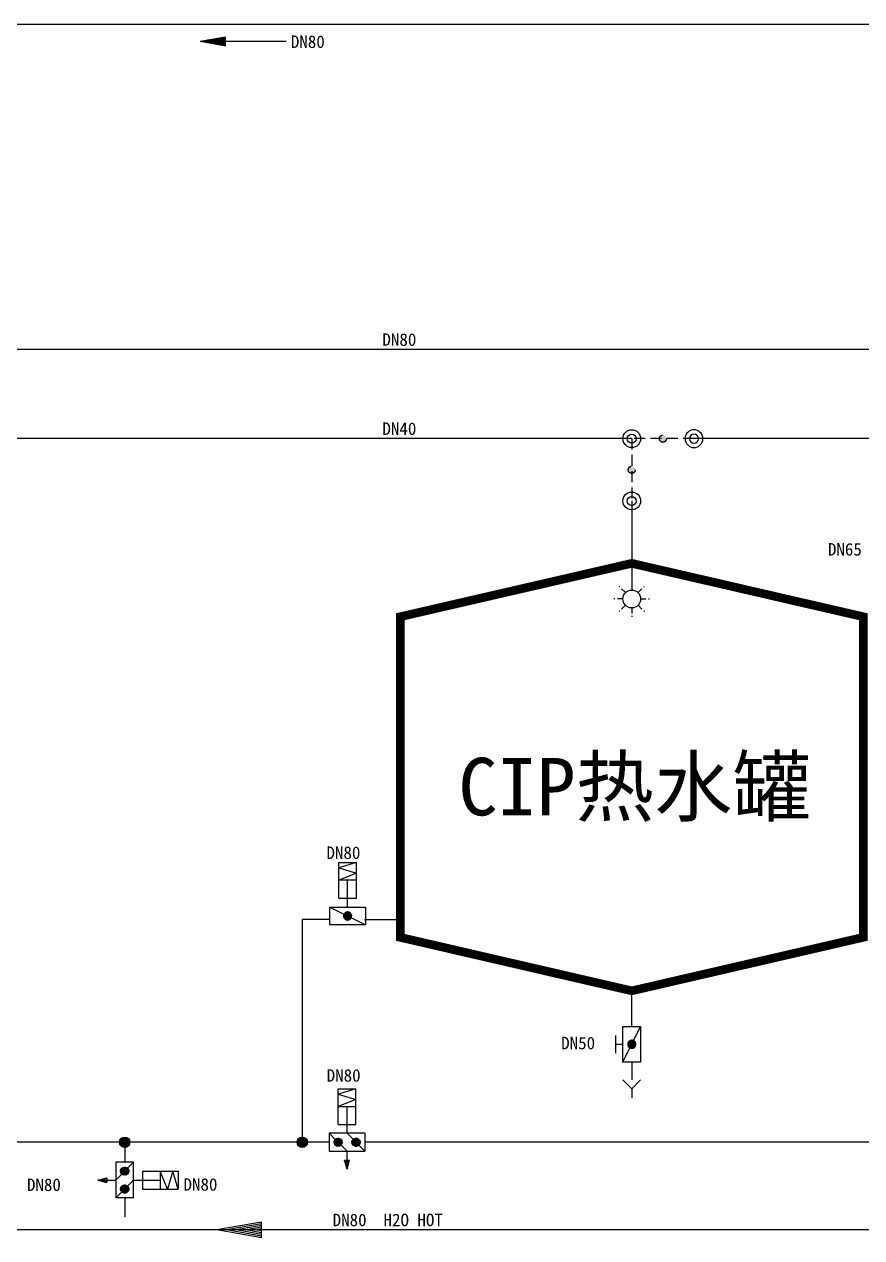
# Model space of a CAD drawing. Header units: millimetres. Extents: x 702 to 1891, y -286 to 555.
# Drawn here: x 1094.6 to 1171.5, y -126.2 to -14.8 of the extents above; entities that cross this region are included whole.
import ezdxf
from ezdxf.enums import TextEntityAlignment as Align

# ---------------------------------------------------------------- set-up
doc = ezdxf.new("R2010")
doc.units = ezdxf.units.MM
doc.header["$MEASUREMENT"] = 0
doc.linetypes.add('1', pattern=[0])
doc.linetypes.add('GESTRICHELT', pattern=[0.75, 0.5, -0.25])
doc.layers.get('0').update_dxf_attribs({"linetype": 'CONTINUOUS'})
for name, color, linetype in [('CIP', 24, 'CONTINUOUS'), ('DUENN', 7, 'CONTINUOUS'), ('GESTRICHELT', 6, 'GESTRICHELT'), ('SYMBOLE', 3, 'CONTINUOUS'), ('TEXT', 7, 'CONTINUOUS')]:
    doc.layers.add(name, color=color, linetype=linetype)

# ---------------------------------------------------------------- blocks, each defined once
blk = doc.blocks.new('P')
at = {"color": 3, "linetype": 'Continuous'}
for p, q in [((0, 2.2), (12.5, 0)), ((0, -2.2), (0, 2.2)), ((0, 1.73), (9.8, 0)), ((0, 1.25), (7.1, 0)), ((0, 0.78), (4.4, 0)), ((0, 0.3), (1.7, 0)), ((0, 0), (12.5, 0)), ((0, -2.2), (12.5, 0)), ((0, -0.3), (1.7, 0)), ((0, -0.78), (4.4, 0)), ((0, -1.25), (7.1, 0)), ((0, -1.73), (9.8, 0))]:
    blk.add_line(p, q, dxfattribs=at)
blk = doc.blocks.new('K587')
at = {"color": 3, "linetype": '1'}
for p, q in [((2.5, 4.5), (7.5, 4.5)), ((5, 4.5), (5, 2.5)), ((0, 2.5), (10, 2.5)), ((0, -2.5), (0, 2.5)), ((0, 2.5), (4, 0.5)), ((3.867323, 0.097151), (3.860403, -0.016551)), ((3.862499, 0.041555), (4.918846, 1.097903)), ((3.862618, -0.099747), (5.060149, 1.097784)), ((3.885673, 0.209575), (3.867323, 0.097151)), ((3.877821, -0.225965), (5.186367, 1.08258)), ((3.884744, 0.205221), (4.75518, 1.075658)), ((3.915266, 0.319575), (3.885673, 0.209575)), ((3.904503, -0.340705), (5.301106, 1.055899)), ((3.955801, 0.426031), (3.915266, 0.319575)), ((3.940591, -0.446038), (5.40644, 1.019811)), ((3.949481, 0.41138), (4.549022, 1.010921)), ((4.006864, 0.527857), (3.955801, 0.426031)), ((3.984798, -0.543252), (5.503654, 0.975603)), ((4.067934, 0.624014), (4.006864, 0.527857)), ((4.036295, -0.633177), (5.593579, 0.924107)), ((4.13839, 0.713524), (4.067934, 0.624014)), ((4.09455, -0.716344), (5.676745, 0.865852)), ((4.217512, 0.795472), (4.13839, 0.713524)), ((4.159246, -0.793069), (5.753471, 0.801156)), ((4.304495, 0.869024), (4.217512, 0.795472)), ((4.230237, -0.863499), (5.823901, 0.730165)), ((4.398451, 0.93343), (4.304495, 0.869024)), ((4.30753, -0.927627), (5.888028, 0.652871)), ((4.391286, -0.985292), (5.945694, 0.569116)), ((4.498423, 0.988033), (4.398451, 0.93343)), ((4.481838, -1.036162), (5.996564, 0.478564)), ((4.603391, 1.032277), (4.498423, 0.988033)), ((4.579739, -1.079682), (6.040084, 0.380662)), ((4.712286, 1.065711), (4.603391, 1.032277)), ((4.685853, -1.114989), (6.075391, 0.274548)), ((4.823997, 1.087993), (4.712286, 1.065711)), ((4.80152, -1.140744), (6.101145, 0.158881)), ((4.937386, 1.098897), (4.823997, 1.087993)), ((4.928909, -1.154777), (6.115178, 0.031493)), ((5.051296, 1.098312), (4.937386, 1.098897)), ((5.164567, 1.086243), (5.051296, 1.098312)), ((5.276043, 1.062813), (5.164567, 1.086243)), ((5.384588, 1.028262), (5.276043, 1.062813)), ((5.489096, 0.982942), (5.384588, 1.028262)), ((5.588502, 0.927313), (5.489096, 0.982942)), ((5.681791, 0.861945), (5.588502, 0.927313)), ((5.768013, 0.787503), (5.681791, 0.861945)), ((5.846289, 0.704745), (5.768013, 0.787503)), ((5.915821, 0.614517), (5.846289, 0.704745)), ((5.975899, 0.517736), (5.915821, 0.614517)), ((6.025913, 0.415391), (5.975899, 0.517736)), ((6.065351, 0.308524), (6.025913, 0.415391)), ((6.093812, 0.198225), (6.065351, 0.308524)), ((6.111005, 0.085618), (6.093812, 0.198225)), ((6.116756, -0.028148), (6.111005, 0.085618)), ((10, 2.5), (10, -2.5)), ((10, -2.5), (0, -2.5)), ((3.860403, -0.016551), (3.864984, -0.13037)), ((3.864984, -0.13037), (3.881019, -0.243148)), ((3.881019, -0.243148), (3.908345, -0.353734)), ((3.908345, -0.353734), (3.946682, -0.461)), ((3.946682, -0.461), (3.995641, -0.563854)), ((3.995641, -0.563854), (4.054722, -0.661247)), ((4.054722, -0.661247), (4.123322, -0.752186)), ((4.123322, -0.752186), (4.200743, -0.835743)), ((4.200743, -0.835743), (4.286196, -0.911068)), ((4.286196, -0.911068), (4.378808, -0.977392)), ((4.378808, -0.977392), (4.477636, -1.034039)), ((4.477636, -1.034039), (4.581673, -1.080431)), ((4.581673, -1.080431), (4.689857, -1.116097)), ((4.689857, -1.116097), (4.801087, -1.140671)), ((4.801087, -1.140671), (4.914227, -1.153904)), ((4.914227, -1.153904), (5.028126, -1.15566)), ((5.028126, -1.15566), (5.14162, -1.145922)), ((5.07183, -1.153276), (6.113678, -0.111429)), ((5.14162, -1.145922), (5.253555, -1.124789)), ((5.238125, -1.128403), (6.088805, -0.277723)), ((5.253555, -1.124789), (5.362787, -1.092477)), ((5.362787, -1.092477), (5.468205, -1.049314)), ((5.450509, -1.05744), (6.017842, -0.490107)), ((5.468205, -1.049314), (5.568733, -0.995741)), ((5.568733, -0.995741), (5.663346, -0.932304)), ((5.663346, -0.932304), (5.75108, -0.85965)), ((5.75108, -0.85965), (5.831041, -0.77852)), ((5.831041, -0.77852), (5.902413, -0.689739)), ((5.902413, -0.689739), (5.964469, -0.594215)), ((5.964469, -0.594215), (6.016575, -0.492919)), ((6, -0.5), (10, -2.5)), ((6.016575, -0.492919), (6.058202, -0.386886)), ((6.058202, -0.386886), (6.088925, -0.277195)), ((6.088925, -0.277195), (6.108429, -0.164966)), ((6.108429, -0.164966), (6.116517, -0.051341)), ((6.116517, -0.051341), (6.116756, -0.028148))]:
    blk.add_line(p, q, dxfattribs=at)
blk = doc.blocks.new('00582')
at = {"layer": 'SYMBOLE'}
for p, q in [((-2.5, 2.5), (0, 0)), ((0, 0), (2.5, 2.5)), ((0, 0), (0, -2.5))]:
    blk.add_line(p, q, dxfattribs=at)
blk = doc.blocks.new('K667')
at = {"color": 3, "linetype": '1'}
for p, q in [((2.5, 15), (7.5, 15)), ((7.5, 15), (2.5, 13.5)), ((2.5, 5), (2.5, 15)), ((7.5, 5), (7.5, 15)), ((2.5, 13.5), (7.5, 12)), ((7.5, 12), (2.5, 10)), ((7.5, 10), (2.5, 10)), ((5, 5), (5, 10)), ((2.5, 5), (7.5, 5)), ((5, 2.5), (5, 5)), ((0, 2.5), (10, 2.5)), ((0, 2.5), (10, -2.5)), ((0, -2.5), (0, 2.5)), ((3.867323, 0.097151), (3.860403, -0.016551)), ((3.862499, 0.041555), (4.918846, 1.097903)), ((3.862618, -0.099747), (5.060149, 1.097784)), ((3.885673, 0.209575), (3.867323, 0.097151)), ((3.877821, -0.225965), (5.186367, 1.08258)), ((3.884744, 0.205221), (4.75518, 1.075658)), ((3.915266, 0.319575), (3.885673, 0.209575)), ((3.904503, -0.340705), (5.301106, 1.055899)), ((3.955801, 0.426031), (3.915266, 0.319575)), ((3.940591, -0.446038), (5.40644, 1.019811)), ((3.949481, 0.41138), (4.549022, 1.010921)), ((4.006864, 0.527857), (3.955801, 0.426031)), ((3.984798, -0.543252), (5.503654, 0.975603)), ((4.067934, 0.624014), (4.006864, 0.527857)), ((4.036295, -0.633177), (5.593579, 0.924107)), ((4.13839, 0.713524), (4.067934, 0.624014)), ((4.09455, -0.716344), (5.676745, 0.865852)), ((4.217512, 0.795472), (4.13839, 0.713524)), ((4.159246, -0.793069), (5.753471, 0.801156)), ((4.304495, 0.869024), (4.217512, 0.795472)), ((4.230237, -0.863499), (5.823901, 0.730165)), ((4.398451, 0.93343), (4.304495, 0.869024)), ((4.30753, -0.927627), (5.888028, 0.652871)), ((4.391286, -0.985292), (5.945694, 0.569116)), ((4.498423, 0.988033), (4.398451, 0.93343)), ((4.481838, -1.036162), (5.996564, 0.478564)), ((4.603391, 1.032277), (4.498423, 0.988033)), ((4.579739, -1.079682), (6.040084, 0.380662)), ((4.712286, 1.065711), (4.603391, 1.032277)), ((4.685853, -1.114989), (6.075391, 0.274548)), ((4.823997, 1.087993), (4.712286, 1.065711)), ((4.80152, -1.140744), (6.101145, 0.158881)), ((4.937386, 1.098897), (4.823997, 1.087993)), ((4.928909, -1.154777), (6.115178, 0.031493)), ((5.051296, 1.098312), (4.937386, 1.098897)), ((5.164567, 1.086243), (5.051296, 1.098312)), ((5.276043, 1.062813), (5.164567, 1.086243)), ((5.384588, 1.028262), (5.276043, 1.062813)), ((5.489096, 0.982942), (5.384588, 1.028262)), ((5.588502, 0.927313), (5.489096, 0.982942)), ((5.681791, 0.861945), (5.588502, 0.927313)), ((5.768013, 0.787503), (5.681791, 0.861945)), ((5.846289, 0.704745), (5.768013, 0.787503)), ((5.915821, 0.614517), (5.846289, 0.704745)), ((5.975899, 0.517736), (5.915821, 0.614517)), ((6.025913, 0.415391), (5.975899, 0.517736)), ((6.065351, 0.308524), (6.025913, 0.415391)), ((6.093812, 0.198225), (6.065351, 0.308524)), ((6.111005, 0.085618), (6.093812, 0.198225)), ((6.116756, -0.028148), (6.111005, 0.085618)), ((10, 2.5), (10, -2.5)), ((10, -2.5), (0, -2.5)), ((3.860403, -0.016551), (3.864984, -0.13037)), ((3.864984, -0.13037), (3.881019, -0.243148)), ((3.881019, -0.243148), (3.908345, -0.353734)), ((3.908345, -0.353734), (3.946682, -0.461)), ((3.946682, -0.461), (3.995641, -0.563854)), ((3.995641, -0.563854), (4.054722, -0.661247)), ((4.054722, -0.661247), (4.123322, -0.752186)), ((4.123322, -0.752186), (4.200743, -0.835743)), ((4.200743, -0.835743), (4.286196, -0.911068)), ((4.286196, -0.911068), (4.378808, -0.977392)), ((4.378808, -0.977392), (4.477636, -1.034039)), ((4.477636, -1.034039), (4.581673, -1.080431)), ((4.581673, -1.080431), (4.689857, -1.116097)), ((4.689857, -1.116097), (4.801087, -1.140671)), ((4.801087, -1.140671), (4.914227, -1.153904)), ((4.914227, -1.153904), (5.028126, -1.15566)), ((5.028126, -1.15566), (5.14162, -1.145922)), ((5.07183, -1.153276), (6.113678, -0.111429)), ((5.14162, -1.145922), (5.253555, -1.124789)), ((5.238125, -1.128403), (6.088805, -0.277723)), ((5.253555, -1.124789), (5.362787, -1.092477)), ((5.362787, -1.092477), (5.468205, -1.049314)), ((5.450509, -1.05744), (6.017842, -0.490107)), ((5.468205, -1.049314), (5.568733, -0.995741)), ((5.568733, -0.995741), (5.663346, -0.932304)), ((5.663346, -0.932304), (5.75108, -0.85965)), ((5.75108, -0.85965), (5.831041, -0.77852)), ((5.831041, -0.77852), (5.902413, -0.689739)), ((5.902413, -0.689739), (5.964469, -0.594215)), ((5.964469, -0.594215), (6.016575, -0.492919)), ((6.016575, -0.492919), (6.058202, -0.386886)), ((6.058202, -0.386886), (6.088925, -0.277195)), ((6.088925, -0.277195), (6.108429, -0.164966)), ((6.108429, -0.164966), (6.116517, -0.051341)), ((6.116517, -0.051341), (6.116756, -0.028148))]:
    blk.add_line(p, q, dxfattribs=at)
blk = doc.blocks.new('P501')
at = {"color": 3}
for radius in [2.5, 1.25]:
    blk.add_circle((0, 0), radius, dxfattribs=at)
blk = doc.blocks.new('T961')
at = {"color": 6, "linetype": 'GESTRICHELT', "ltscale": 3}
for p, q in [((-1.77, 1.77), (-3.54, 3.54)), ((1.77, 1.77), (3.54, 3.54)), ((-2.5, 0), (-5, 0)), ((2.5, 0), (5, 0)), ((-1.77, -1.77), (-3.54, -3.54)), ((0, -2.5), (0, -5)), ((1.77, -1.77), (3.54, -3.54))]:
    blk.add_line(p, q, dxfattribs=at)
at = {"color": 3}
blk.add_circle((0, 0), 2.5, dxfattribs=at)

msp = doc.modelspace()

# ---------------------------------------------------------------- hatches: boundary and pattern name
h = msp.add_hatch(color=6)
h.paths.add_polyline_path([(1153.57, -52.8, 1), (1152.91, -52.8)])
h.paths.add_polyline_path([(1153.57, -52.8), (1152.91, -52.8, 1)])
h.paths.add_polyline_path([(1150.38, -55.33, 0.414214), (1150.05, -55.66, 0.414214), (1150.38, -55.99)])
h.paths.add_polyline_path([(1150.38, -55.99, 0.414214), (1150.71, -55.66, 0.414214), (1150.38, -55.33)])
at = {"layer": 'SYMBOLE', "linetype": 'Continuous'}
h = msp.add_hatch(dxfattribs=at)
h.set_pattern_fill('ANSI37', color=256, scale=0.392535, style=0)
h.set_pattern_definition([(45, (859.326753, -463.337044), (-0.03469556, 0.03469556), []), (135, (859.326753, -463.337044), (-0.03469556, -0.03469556), [])])
h.paths.add_polyline_path([(1123.79, -117.4, 1), (1123.04, -117.4, 1)])
h = msp.add_hatch(dxfattribs=at)
h.set_pattern_fill('ANSI37', color=256, scale=0.196268, style=0)
h.set_pattern_definition([(45, (859.326753, -463.337044), (-0.0173477799, 0.0173477799), []), (135, (859.326753, -463.337044), (-0.0173477799, -0.0173477799), [])])
h.paths.add_polyline_path([(1125.43, -117.4, 1), (1124.67, -117.4, 1)])
h = msp.add_hatch(dxfattribs=at)
h.set_pattern_fill('ANSI37', color=256, scale=0.392535, angle=-90, style=0)
h.set_pattern_definition([(315, (757.870877, 144.02719), (0.03469556, 0.03469556), []), (45, (757.870877, 144.02719), (-0.03469556, 0.03469556), [])])
h.paths.add_polyline_path([(1103.43, -120.06, 1), (1104.18, -120.06, 1)])
h = msp.add_hatch(dxfattribs=at)
h.set_pattern_fill('ANSI37', color=256, scale=0.196268, angle=-90, style=0)
h.set_pattern_definition([(315, (757.870877, 144.02719), (0.0173477799, 0.0173477799), []), (45, (757.870877, 144.02719), (-0.0173477799, 0.0173477799), [])])
h.paths.add_polyline_path([(1103.43, -121.7, 1), (1104.18, -121.7, 1)])
at = {"layer": 'TEXT'}
for points in [[(1104.28, -117.4, 1), (1103.33, -117.4, 1)], [(1120.6, -117.4, 1), (1119.65, -117.4, 1)]]:
    msp.add_hatch(color=256, dxfattribs=at).paths.add_polyline_path(points)

# ---------------------------------------------------------------- linework, layer by layer
at = {"color": 42}
for p, q in [((1054.73, -14.76), (1345.74, -14.76)), ((1294.31, -44.62), (1054.73, -44.62)), ((1353.22, -44.62), (1132.42, -44.62))]:
    msp.add_line(p, q, dxfattribs=at)
msp.add_line((1118.63, -16.35), (1113.08, -16.35))
at = {"color": 163}
msp.add_line((1103.81, -122.54), (1103.81, -124.29), dxfattribs=at)
at = {"color": 4}
msp.add_line((1807.11, -125.45), (1048.12, -125.45), dxfattribs=at)
at = {"layer": 'CIP'}
for p, q in [((1149.56, -52.8), (1067, -52.8)), ((1150.38, -52.8), (1147.14, -52.8)), ((1209.29, -52.8), (1156.1, -52.8)), ((1150.38, -58.52), (1150.38, -66.7)), ((1120.12, -96.96), (1120.12, -117.4)), ((1122.57, -96.96), (1120.12, -96.96)), ((1125.84, -96.96), (1129.12, -96.96)), ((1150.38, -106.77), (1150.38, -103.5)), ((1150.38, -110.04), (1150.38, -111.68)), ((1122.6, -117.4), (1083.51, -117.4)), ((1103.81, -117.4), (1103.81, -119.24)), ((1295.15, -117.4), (1125.87, -117.4))]:
    msp.add_line(p, q, dxfattribs=at)
at = {"layer": 'DUENN', "color": 1, "const_width": 0.792}
msp.add_lwpolyline([(1150.38, -64.25), (1129.12, -69.15), (1129.12, -98.59), (1150.38, -103.5), (1171.64, -98.59), (1171.64, -69.15)], close=True, dxfattribs=at)
at = {"layer": 'GESTRICHELT', "ltscale": 2}
for p, q in [((1150.38, -52.8), (1150.38, -58.52)), ((1156.1, -52.8), (1150.38, -52.8))]:
    msp.add_line(p, q, dxfattribs=at)
at = {"layer": 'GESTRICHELT', "ltscale": 3}
for centre in [(1153.24, -52.8), (1150.38, -55.66)]:
    msp.add_circle(centre, 0.327, dxfattribs=at)
at = {"layer": 'SYMBOLE'}
for p, q in [((1123.41, -115.77), (1123.41, -112.5)), ((1123.41, -112.5), (1125.05, -112.5)), ((1125.05, -112.5), (1123.41, -112.99)), ((1125.05, -115.77), (1125.05, -112.5)), ((1123.41, -112.99), (1125.05, -113.48)), ((1125.05, -113.48), (1123.41, -114.13)), ((1123.41, -114.13), (1125.05, -114.13)), ((1124.23, -115.77), (1124.23, -114.13)), ((1123.41, -115.77), (1125.05, -115.77)), ((1124.23, -116.58), (1124.23, -115.28)), ((1122.6, -116.58), (1123.15, -117.14)), ((1122.6, -116.58), (1122.6, -118.22)), ((1125.87, -116.58), (1122.6, -116.58)), ((1125.87, -118.22), (1124.23, -116.58)), ((1125.87, -116.58), (1125.87, -118.22)), ((1123.68, -117.67), (1124.23, -118.22)), ((1122.6, -118.22), (1125.87, -118.22)), ((1124.23, -119.86), (1124.01, -119.04)), ((1124.01, -119.04), (1124.45, -119.04)), ((1124.12, -119.04), (1124.23, -119.86)), ((1124.23, -119.86), (1124.23, -118.22)), ((1124.34, -119.04), (1124.23, -119.86)), ((1124.23, -119.86), (1124.45, -119.04)), ((1102.99, -119.24), (1102.99, -122.51)), ((1104.62, -119.24), (1102.99, -119.24)), ((1104.62, -119.24), (1104.07, -119.79)), ((1104.62, -122.51), (1104.62, -119.24)), ((1105.44, -120.06), (1108.71, -120.06)), ((1105.44, -120.06), (1105.44, -121.7)), ((1107.73, -121.7), (1107.08, -120.06)), ((1107.08, -120.06), (1107.08, -121.7)), ((1108.22, -120.06), (1107.73, -121.7)), ((1108.71, -121.7), (1108.22, -120.06)), ((1108.71, -120.06), (1108.71, -121.7)), ((1101.35, -120.88), (1102.17, -120.66)), ((1102.17, -120.77), (1101.35, -120.88)), ((1101.35, -120.88), (1102.99, -120.88)), ((1101.35, -120.88), (1102.17, -121.1)), ((1102.17, -120.99), (1101.35, -120.88)), ((1102.17, -120.66), (1102.17, -121.1)), ((1103.54, -120.33), (1102.99, -120.88)), ((1102.99, -122.51), (1104.62, -120.88)), ((1104.62, -120.88), (1105.93, -120.88)), ((1105.44, -120.88), (1107.08, -120.88)), ((1104.62, -122.51), (1102.99, -122.51)), ((1105.44, -121.7), (1108.71, -121.7))]:
    msp.add_line(p, q, dxfattribs=at)
for centre in [(1123.41, -117.4), (1125.05, -117.4), (1103.81, -120.06), (1103.81, -121.7)]:
    msp.add_circle(centre, 0.376, dxfattribs=at)
at = {"layer": 'TEXT'}
for centre in [(1103.81, -117.4), (1120.12, -117.4)]:
    msp.add_circle(centre, 0.475, dxfattribs=at)

# ---------------------------------------------------------------- block references
for name, p, xscale, yscale, zscale in [('P', (1113.08, -16.35), -0.1869216428851201, 0.1869216428851201, 0.1869216428851201), ('P501', (1150.38, -52.8), 0.3271128750489599, 0.3271128750489599, 0.3271128750489599), ('P501', (1156.1, -52.8), -0.3271128750489599, 0.3271128750489599, 0.3271128750489599), ('P501', (1150.38, -58.52), 0.3271128750489599, 0.3271128750489599, 0.3271128750489599), ('T961', (1150.38, -67.52), 0.3271128750489599, 0.3271128750489599, 0.3271128750489599), ('K667', (1122.65, -96.62), 0.3271128750489599, 0.3271128750489599, 0.3271128750489599), ('00582', (1150.38, -112.5), 0.3271128750489599, 0.3271128750489599, 0.3271128750489599), ('P', (1116.37, -125.45), -0.3271128750489599, 0.3271128750489599, 0.3271128750489599)]:
    msp.add_blockref(name, p, dxfattribs=dict(xscale=xscale, yscale=yscale, zscale=zscale))
at = {"xscale": 0.3271128750489599, "yscale": 0.3271128750489599, "zscale": 0.3271128750489599, "rotation": 89.99999999999999}
msp.add_blockref('K587', (1150.38, -110.04), dxfattribs=at)

# ---------------------------------------------------------------- texts
at = {"insert": (1150.64, -85.05), "char_height": 5.28, "width": 39.6, "attachment_point": 5}
msp.add_mtext('\\f宋体|b0|i0|c134|p2;CIP热水罐', dxfattribs=at)
at = {"layer": 'TEXT'}
for s, height, p in [('DN80', 1.145, (1119.07, -17.27)), ('DN80', 1.145, (1127.48, -44.62)), ('DN40', 1.145, (1127.48, -52.8)), ('DN65', 1.145, (1168.4, -63.88)), ('DN80', 1.145, (1122.34, -91.73)), ('DN50', 1.145, (1143.9, -109.21)), ('DN80', 1.145, (1122.36, -112.18)), ('DN80', 1.145, (1094.83, -122.22)), ('DN80', 1.145, (1109.21, -122.19)), ('DN80  H2O HOT', 1.1449, (1122.91, -125.45))]:
    msp.add_text(s, height=height, dxfattribs=at).set_placement(p, align=Align.BOTTOM_LEFT)

doc.saveas('drawing.dxf')
